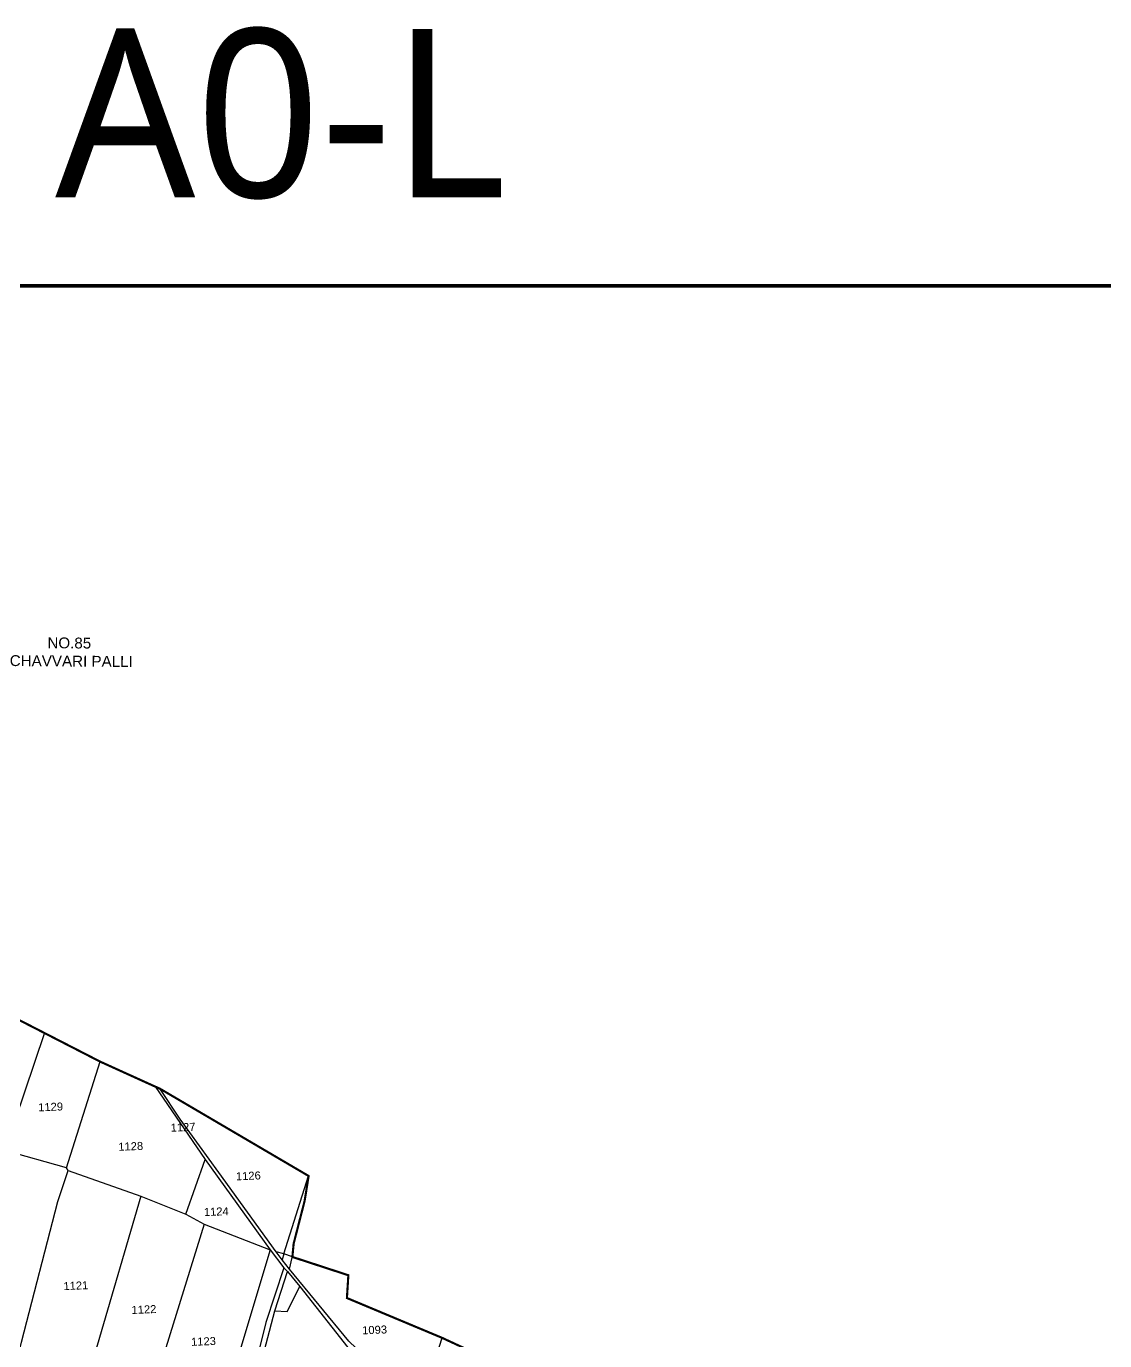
# Model space of a CAD drawing. Header units: inches. Extents: x 189567 to 214261, y 1613610 to 1624610.
# Drawn here: x 193302 to 195325, y 1622146 to 1624610 of the extents above; entities that cross this region are included whole.
import ezdxf
from ezdxf.enums import TextEntityAlignment as Align

# ---------------------------------------------------------------- set-up
doc = ezdxf.new("R2010")
doc.units = ezdxf.units.IN
doc.header["$LTSCALE"] = 15
doc.header["$MEASUREMENT"] = 0
for name, color, linetype in [('CADAS', 1, 'Continuous'), ('PLOT', 7, 'Continuous'), ('PLOT NO', 1, 'Continuous'), ('text1', 7, 'Continuous'), ('text2', 7, 'Continuous'), ('VILLAGE BOUNDRY', 5, 'Continuous')]:
    doc.layers.add(name, color=color, linetype=linetype)
doc.styles.get("Standard").update_dxf_attribs({"font": 'arial.ttf'})
doc.styles.add('TMS', font='trebuc.ttf')

msp = doc.modelspace()

# ---------------------------------------------------------------- linework, layer by layer
at = {"layer": 'PLOT'}
for points in [[(193336.4, 1622723), (193262.2, 1622502.5)], [(193377.8, 1622470), (193441, 1622669.3)], [(193543.9, 1622622.6), (193637.9, 1622485.5), (193760.1, 1622316.7), (193785.2, 1622282.6), (193792.1, 1622276.1), (193815.6, 1622247.6), (193905.7, 1622133.3)], [(193275.9, 1622068.1), (193293.6, 1622143.6), (193361.9, 1622406.8), (193381, 1622465.3), (193377.8, 1622470), (193262.2, 1622502.5), (193222.4, 1622512.2)], [(193601.6, 1622383.6), (193637.9, 1622485.5)], [(193381, 1622465.3), (193517.2, 1622417), (193435.5, 1622136.9), (193404.3, 1622037.5)], [(193785.6, 1622308.8), (193832, 1622454.9)], [(193517.2, 1622417), (193601.6, 1622383.6), (193636.1, 1622364.7), (193564.5, 1622132.5), (193523, 1621987.5)], [(193636.1, 1622364.7), (193760.1, 1622316.7), (193646.8, 1621939.3)], [(193785.6, 1622308.8), (193770.9, 1622312.4)], [(193801.5, 1622303.1), (193785.6, 1622308.8), (193782.2, 1622297.4)], [(193785.2, 1622282.6), (193751.6, 1622180.2), (193691.9, 1621939.7)], [(193700, 1621940.1), (193768.4, 1622202.1), (193792.1, 1622276.1)], [(193768.4, 1622202.1), (193791.6, 1622200.6), (193815.6, 1622247.6)], [(194042.4, 1622026.3), (194082.6, 1622151.3)]]:
    msp.add_lwpolyline(points, dxfattribs=at)
at = {"layer": 'PLOT', "elevation": 19}
for points in [[(194665.7, 1621444.1), (194511.9, 1621580.1), (194395.4, 1621661.1), (194319.9, 1621716.4), (194293.6, 1621744), (194231.2, 1621806), (194136.7, 1621963.6), (194113.4, 1621981.2), (194042.5, 1622024.1), (193963.7, 1622091.7), (193907.4, 1622144.9), (193796.1, 1622280.4), (193782.2, 1622297.4), (193770.9, 1622312.4), (193663.5, 1622461.6), (193590.8, 1622561.3), (193553, 1622618.6)], [(193796.1, 1622280.4), (193801.4, 1622302.2)]]:
    msp.add_lwpolyline(points, dxfattribs=at)
at = {"layer": 'text2', "color": 5, "const_width": 7}
msp.add_lwpolyline([(198633.6, 1616572.1), (189570.7, 1616572.1), (189570.7, 1624123.6), (198633.6, 1624123.6)], close=True, dxfattribs=at)
at = {"layer": 'VILLAGE BOUNDRY', "color": 5, "const_width": 4}
msp.add_lwpolyline([(194233.8, 1622081.1), (194082.6, 1622151.3), (193903.8, 1622226.1), (193906.5, 1622268.8), (193801.5, 1622303.1), (193803.9, 1622328.2), (193824.5, 1622408.2), (193832, 1622454.9), (193553, 1622618.6), (193543.9, 1622622.6), (193441, 1622669.3), (193336.4, 1622723), (193280.7, 1622751.6)], dxfattribs=at)

# ---------------------------------------------------------------- texts
at = {"layer": 'CADAS', "color": 2, "style": 'TMS'}
msp.add_text('A0-L', height=315.69, dxfattribs=at).set_placement((193356.9, 1624289.7))
at = {"layer": 'PLOT NO', "color": 0}
for s, p in [('1129', (193348.1, 1622584.4)), ('1127', (193596.5, 1622546.3)), ('1128', (193498.3, 1622510.5)), ('1126', (193718.9, 1622455.1)), ('1124', (193658.8, 1622388.1)), ('1121', (193395.4, 1622249.3)), ('1122', (193523.1, 1622204.6)), ('1123', (193634.8, 1622144.8)), ('1093', (193955.7, 1622166.4))]:
    msp.add_text(s, height=15, rotation=2.323, dxfattribs=at).set_placement(p, align=Align.MIDDLE_CENTER)
at = {"layer": 'text1', "color": 1, "insert": (193267.6, 1623465.3), "char_height": 20.364, "width": 239.254, "attachment_point": 1, "rotation": 359.5421}
msp.add_mtext('\\pxqc;NO.85  CHAVVARI PALLI', dxfattribs=at)

doc.saveas('drawing.dxf')
